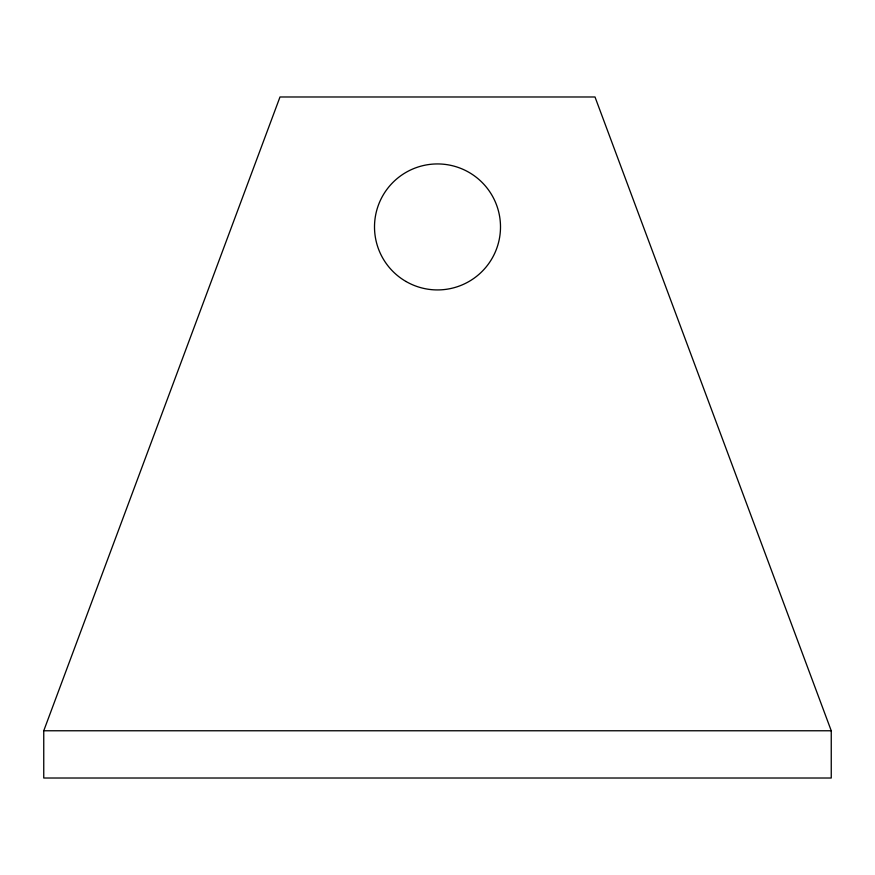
<?xml version="1.0" encoding="UTF-8"?>
<svg xmlns="http://www.w3.org/2000/svg" width="875" height="875" viewBox="0 0 875 875"><rect width="100%" height="100%" fill="white"/><g stroke="black" fill="none" stroke-linecap="round" stroke-linejoin="round"><path stroke-width="1.31" d="M43.75 730.767L280 96.983L595 96.983L831.25 730.767L831.25 778.017L43.75 778.017L43.75 730.767L831.25 730.767M406 281.488A63 63 0 0 0 500.5 226.931A63 63 0 0 0 406 172.375A63 63 0 0 0 406 281.488"/></g></svg>
